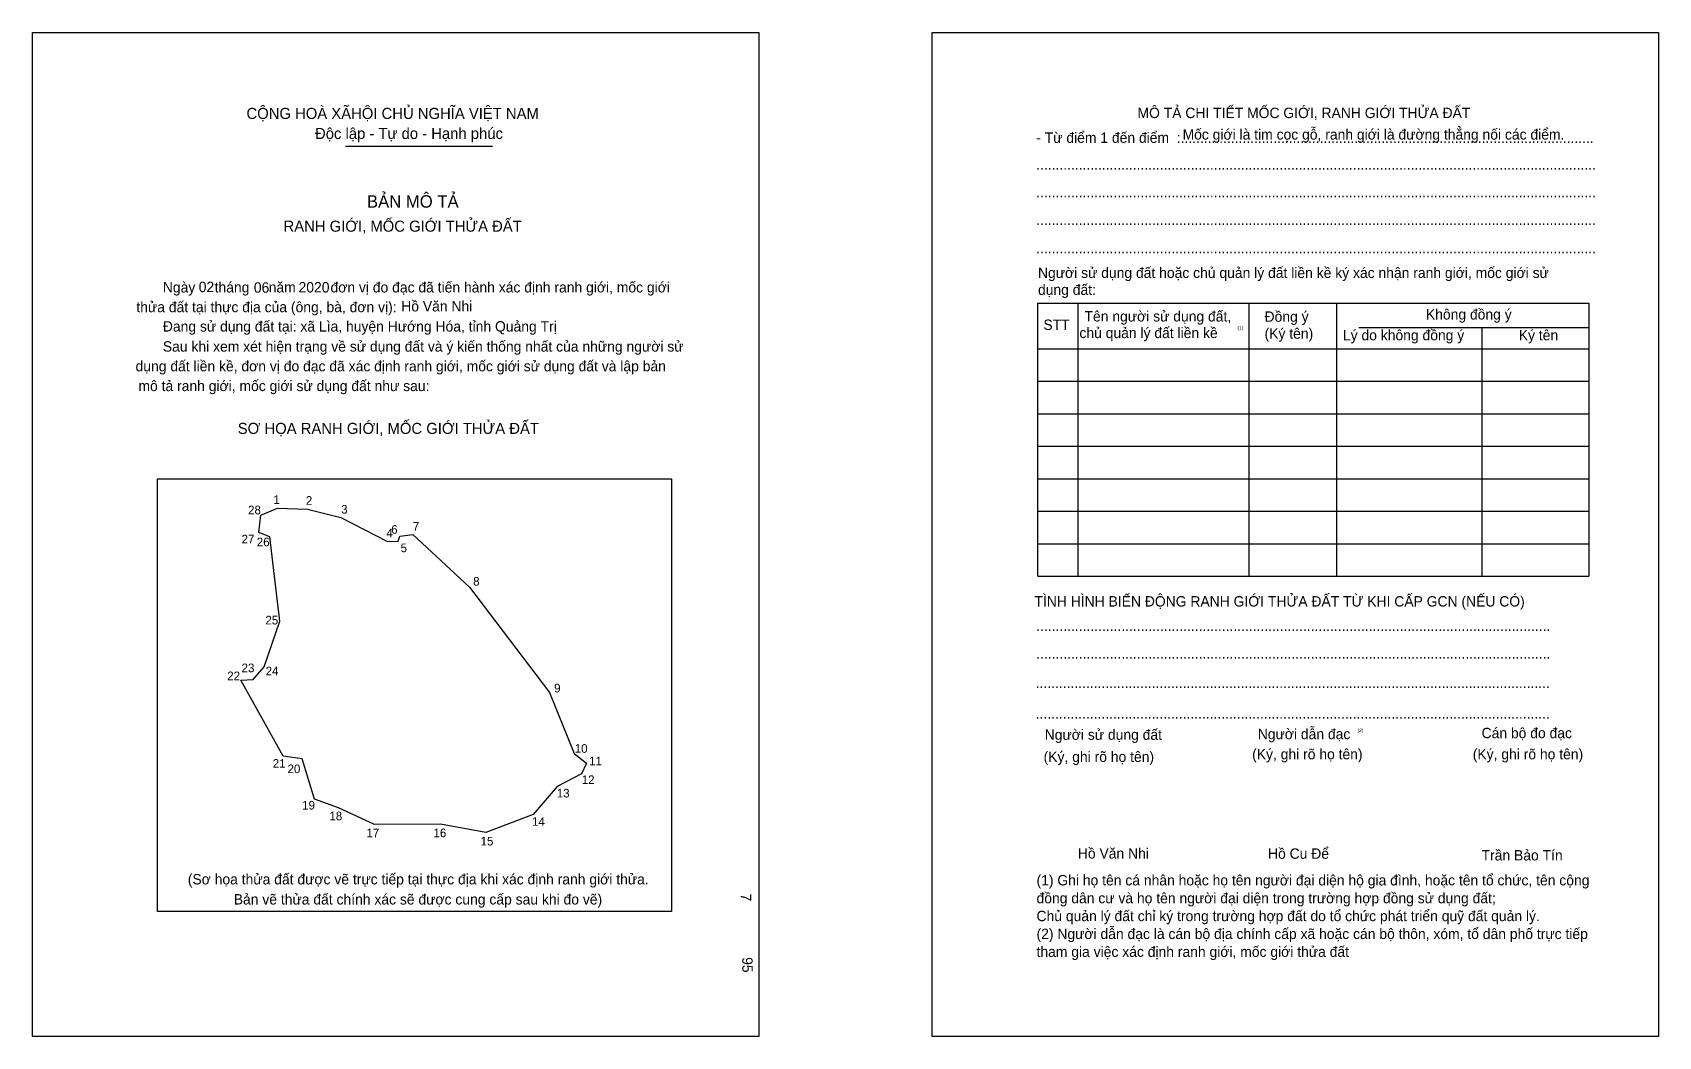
# Model space of a CAD drawing. Extents: x 549942 to 550757, y 1825231 to 1825734.
import ezdxf

# ---------------------------------------------------------------- set-up
doc = ezdxf.new("R2010")
doc.units = 0
for name, color, linetype in [('bmtKhungInTrang1', 7, 'Continuous'), ('bmtKhungInTrang2', 7, 'Continuous'), ('bmtNoiDung', 7, 'Continuous'), ('bmtTemplate', 7, 'Continuous'), ('CanhThua', 7, 'Continuous'), ('SoHieuDinhThua', 7, 'Continuous')]:
    doc.layers.add(name, color=color, linetype=linetype)

msp = doc.modelspace()

# ---------------------------------------------------------------- linework, layer by layer
at = {"layer": 'bmtKhungInTrang1'}
msp.add_lwpolyline([(549942.12, 1825733.81), (550305.97, 1825733.81), (550305.97, 1825230.57), (549942.12, 1825230.57)], close=True, dxfattribs=at)
at = {"layer": 'bmtKhungInTrang2'}
msp.add_lwpolyline([(550392.73, 1825733.81), (550756.58, 1825733.81), (550756.58, 1825230.57), (550392.73, 1825230.57)], close=True, dxfattribs=at)
at = {"layer": 'bmtTemplate'}
for p, q in [((550098.91, 1825676.78), (550172.49, 1825676.78)), ((550465.72, 1825598.08), (550465.72, 1825461.27)), ((550551.31, 1825598.08), (550551.31, 1825461.27)), ((550595.35, 1825598.24), (550595.35, 1825461.27)), ((550721.74, 1825598.08), (550721.74, 1825461.27)), ((550606.52, 1825586.02), (550721.74, 1825586.02)), ((550445.77, 1825575.27), (550721.74, 1825575.27)), ((550445.77, 1825558.99), (550721.74, 1825558.99)), ((550445.77, 1825542.7), (550721.74, 1825542.7)), ((550445.77, 1825526.41), (550721.74, 1825526.41)), ((550445.77, 1825510.13), (550721.74, 1825510.13)), ((550445.77, 1825493.84), (550721.74, 1825493.84)), ((550445.77, 1825477.55), (550721.74, 1825477.55)), ((550445.77, 1825461.27), (550721.74, 1825461.27))]:
    msp.add_line(p, q, dxfattribs=at)
for points in [[(550445.59, 1825598.08), (550721.74, 1825598.08)], [(550445.59, 1825598.08), (550445.59, 1825461.27)], [(550668.03, 1825585.86), (550668.03, 1825461.27)]]:
    msp.add_lwpolyline(points, dxfattribs=at)
msp.add_lwpolyline([(550004.72, 1825293.25), (550004.72, 1825510.11), (550262.17, 1825510.11), (550262.17, 1825293.25)], close=True, dxfattribs=at)
at = {"layer": 'CanhThua'}
for p, q in [((550056.55, 1825491.88), (550064.76, 1825495.39)), ((550064.76, 1825495.39), (550079.91, 1825494.96)), ((550079.91, 1825494.96), (550096.52, 1825490.79)), ((550055.46, 1825483.22), (550056.55, 1825491.88)), ((550096.52, 1825490.79), (550119.94, 1825478.72)), ((550060.94, 1825481.08), (550055.46, 1825483.22)), ((550066.05, 1825438.81), (550060.94, 1825481.08)), ((550119.94, 1825478.72), (550125.26, 1825478.92)), ((550125.26, 1825478.92), (550126.03, 1825481.4)), ((550126.03, 1825481.4), (550132.7, 1825482.13)), ((550132.7, 1825482.13), (550161.05, 1825455.82)), ((550161.05, 1825455.82), (550201.1, 1825403.06)), ((550058.22, 1825415.94), (550066.05, 1825438.81)), ((550052.57, 1825409.47), (550058.22, 1825415.94)), ((550046.48, 1825409.2), (550052.57, 1825409.47)), ((550067.71, 1825371.01), (550046.48, 1825409.2)), ((550201.1, 1825403.06), (550213.36, 1825372.34)), ((550077.15, 1825369.69), (550067.71, 1825371.01)), ((550083.36, 1825349.5), (550077.15, 1825369.69)), ((550213.36, 1825372.34), (550219.55, 1825367.6)), ((550219.55, 1825367.6), (550217.15, 1825362.24)), ((550217.15, 1825362.24), (550204.97, 1825355.94)), ((550095.47, 1825345.13), (550083.36, 1825349.5)), ((550204.97, 1825355.94), (550192.94, 1825341.88)), ((550113.37, 1825336.83), (550095.47, 1825345.13)), ((550192.94, 1825341.88), (550169.15, 1825332.79)), ((550146.42, 1825336.93), (550113.37, 1825336.83)), ((550169.15, 1825332.79), (550146.42, 1825336.93))]:
    msp.add_line(p, q, dxfattribs=at)

# ---------------------------------------------------------------- texts
at = {"layer": 'bmtNoiDung'}
for s, p in [('02', (550025.38, 1825603.68)), ('06', (550052.99, 1825603.39)), ('2020', (550075.39, 1825603.51)), ('Hồ Văn Nhi', (550126.82, 1825594)), ('Hồ Văn Nhi', (550465.74, 1825319.76))]:
    msp.add_text(s, height=5.206, dxfattribs=at).set_placement(p)
for s, height, p in [('7', 5.21, (550296.9, 1825302.2)), ('95', 5.206, (550297.64, 1825270.34))]:
    msp.add_text(s, height=height, rotation=270, dxfattribs=at).set_placement(p)
at = {"layer": 'bmtTemplate'}
for s, height, p in [('CỘNG HOÀ XÃHỘI CHỦ NGHĨA VIỆT NAM', 5.553, (550049.3, 1825690.47)), ('MÔ TẢ CHI TIẾT MỐC GIỚI, RANH GIỚI THỬA ĐẤT', 5.204, (550495.61, 1825690.91)), ('Độc lập - Tự do - Hạnh phúc', 5.553, (550083.64, 1825680.43)), ('- Từ điểm 1 đến điểm  :...........................................................................................................', 5.20396, (550444.88, 1825678.5)), ('Mốc giới là tim cọc gỗ, ranh giới là đường thẳng nối các điểm.', 5.204, (550518.19, 1825680.13)), ('.................................................................................................................................................', 5.20396, (550444.88, 1825665.02)), ('BẢN MÔ TẢ', 6.247, (550109.63, 1825646.01)), ('.................................................................................................................................................', 5.20396, (550444.88, 1825651.17)), ('RANH GIỚI, MỐC GIỚI THỬA ĐẤT', 5.553, (550067.86, 1825633.96)), ('.................................................................................................................................................', 5.20396, (550444.88, 1825637.33)), ('.................................................................................................................................................', 5.20396, (550444.88, 1825623.16)), ('Ngày     tháng     năm         đơn vị đo đạc đã tiến hành xác định ranh giới, mốc giới ', 5.2059, (550007.41, 1825603.51)), ('Người sử dụng đất hoặc chủ quản lý đất liền kề ký xác nhận ranh giới, mốc giới sử', 5.204, (550445.77, 1825610.78)), ('dụng đất:', 5.204, (550445.77, 1825602.31)), ('thửa đất tại thực địa của (ông, bà, đơn vị):', 5.2059, (549994.13, 1825593.62)), ('Tên người sử dụng đất,', 5.204, (550469.08, 1825588.96)), ('Đồng ý', 5.204, (550559.27, 1825588.8)), ('Không đồng ý', 5.204, (550640.09, 1825589.94)), ('Đang sử dụng đất tại: xã Lìa, huyện Hướng Hóa, tỉnh Quảng Trị', 5.2059, (550007.41, 1825583.91)), ('STT', 5.204, (550448.49, 1825584.72)), ('chủ quản lý đất liền kề', 5.204, (550466.53, 1825580.64)), ('(1)', 1.735, (550545.68, 1825584.91)), ('(Ký tên)', 5.204, (550559.27, 1825580.33)), ('Lý do không đồng ý', 5.204, (550598.53, 1825579.51)), ('Ký tên', 5.204, (550686.6, 1825579.51)), ('Sau khi xem xét hiện trạng về sử dụng đất và ý kiến thống nhất của những người sử ', 5.2059, (550007.41, 1825573.85)), ('dụng đất liền kề, đơn vị đo đạc đã xác định ranh giới, mốc giới sử dụng đất và lập bản', 5.2059, (549993.74, 1825563.96)), ('mô tả ranh giới, mốc giới sử dụng đất như sau:', 5.2059, (549995.18, 1825554.07)), ('SƠ HỌA RANH GIỚI, MỐC GIỚI THỬA ĐẤT', 5.553, (550044.92, 1825532.6)), ('TÌNH HÌNH BIẾN ĐỘNG RANH GIỚI THỬA ĐẤT TỪ KHI CẤP GCN (NẾU CÓ)', 5.204, (550444.01, 1825446.08)), ('.....................................................................................................................................', 5.21176, (550444.88, 1825433.83)), ('.....................................................................................................................................', 5.21176, (550444.88, 1825419.99)), ('.....................................................................................................................................', 5.21176, (550444.62, 1825405.33)), ('.....................................................................................................................................', 5.21176, (550444.62, 1825389.86)), ('Người sử dụng đất', 5.204, (550449.13, 1825379.27)), ('Người dẫn đạc', 5.204, (550555.86, 1825379.6)), ('(2)', 1.735, (550605.84, 1825383.19)), ('Cán bộ đo đạc', 5.204, (550667.97, 1825380.09)), ('(Ký, ghi rõ họ tên)', 5.204, (550448.6, 1825368.2)), ('(Ký, ghi rõ họ tên)', 5.204, (550553.04, 1825369.5)), ('(Ký, ghi rõ họ tên)', 5.204, (550663.55, 1825369.5)), ('Hồ Cu Để', 5.204, (550560.99, 1825319.65)), ('Trần Bảo Tín', 5.204, (550667.97, 1825318.81)), ('(Sơ họa thửa đất được vẽ trực tiếp tại thực địa khi xác định ranh giới thửa.', 5.2059, (550019.91, 1825306.8)), ('(1) Ghi họ tên cá nhân hoặc họ tên người đại diện hộ gia đình, hoặc tên tổ chức, tên cộng', 5.204, (550445.04, 1825306.3)), ('Bản vẽ thửa đất chính xác sẽ được cung cấp sau khi đo vẽ)', 5.2059, (550042.92, 1825296.73)), ('đồng dân cư và họ tên người đại diện trong trường hợp đồng sử dụng đất;', 5.204, (550445.04, 1825297.34)), ('Chủ quản lý đất chỉ ký trong trường hợp đất do tổ chức phát triển quỹ đất quản lý.', 5.204, (550445.04, 1825288.38)), ('(2) Người dẫn đạc là cán bộ địa chính cấp xã hoặc cán bộ thôn, xóm, tổ dân phố trực tiếp', 5.204, (550445.04, 1825279.43)), ('tham gia việc xác định ranh giới, mốc giới thửa đất', 5.204, (550445.04, 1825270.47))]:
    msp.add_text(s, height=height, dxfattribs=at).set_placement(p)
at = {"layer": 'SoHieuDinhThua'}
for s, height, p in [('28', 4.327, (550050.08, 1825492.33)), ('1', 4.33, (550062.75, 1825497.48)), ('2', 4.33, (550079.03, 1825497.08)), ('3', 4.33, (550096.72, 1825492.67)), ('6', 4.33, (550121.8, 1825482.57)), ('7', 4.33, (550132.61, 1825484.07)), ('27', 4.327, (550046.83, 1825477.74)), ('26', 4.327, (550054.45, 1825476.27)), ('4', 4.33, (550119.39, 1825480.78)), ('5', 4.33, (550126.51, 1825473.32)), ('8', 4.33, (550162.84, 1825456.57)), ('25', 4.327, (550058.76, 1825437.1)), ('22', 4.327, (550039.64, 1825409.15)), ('23', 4.327, (550046.83, 1825413.16)), ('24', 4.327, (550058.88, 1825411.62)), ('9', 4.33, (550203.4, 1825403.03)), ('10', 4.327, (550213.72, 1825372.79)), ('21', 4.327, (550062.46, 1825365.28)), ('20', 4.327, (550069.85, 1825362.58)), ('11', 4.327, (550220.94, 1825366.5)), ('12', 4.327, (550217.23, 1825357.1)), ('19', 4.327, (550077.17, 1825344.35)), ('13', 4.327, (550204.72, 1825350.39)), ('18', 4.327, (550090.81, 1825338.97)), ('14', 4.327, (550192.34, 1825336.18)), ('17', 4.327, (550109.39, 1825330.44)), ('16', 4.327, (550142.96, 1825330.46)), ('15', 4.327, (550166.56, 1825326.32))]:
    msp.add_text(s, height=height, dxfattribs=at).set_placement(p)

doc.saveas('drawing.dxf')
